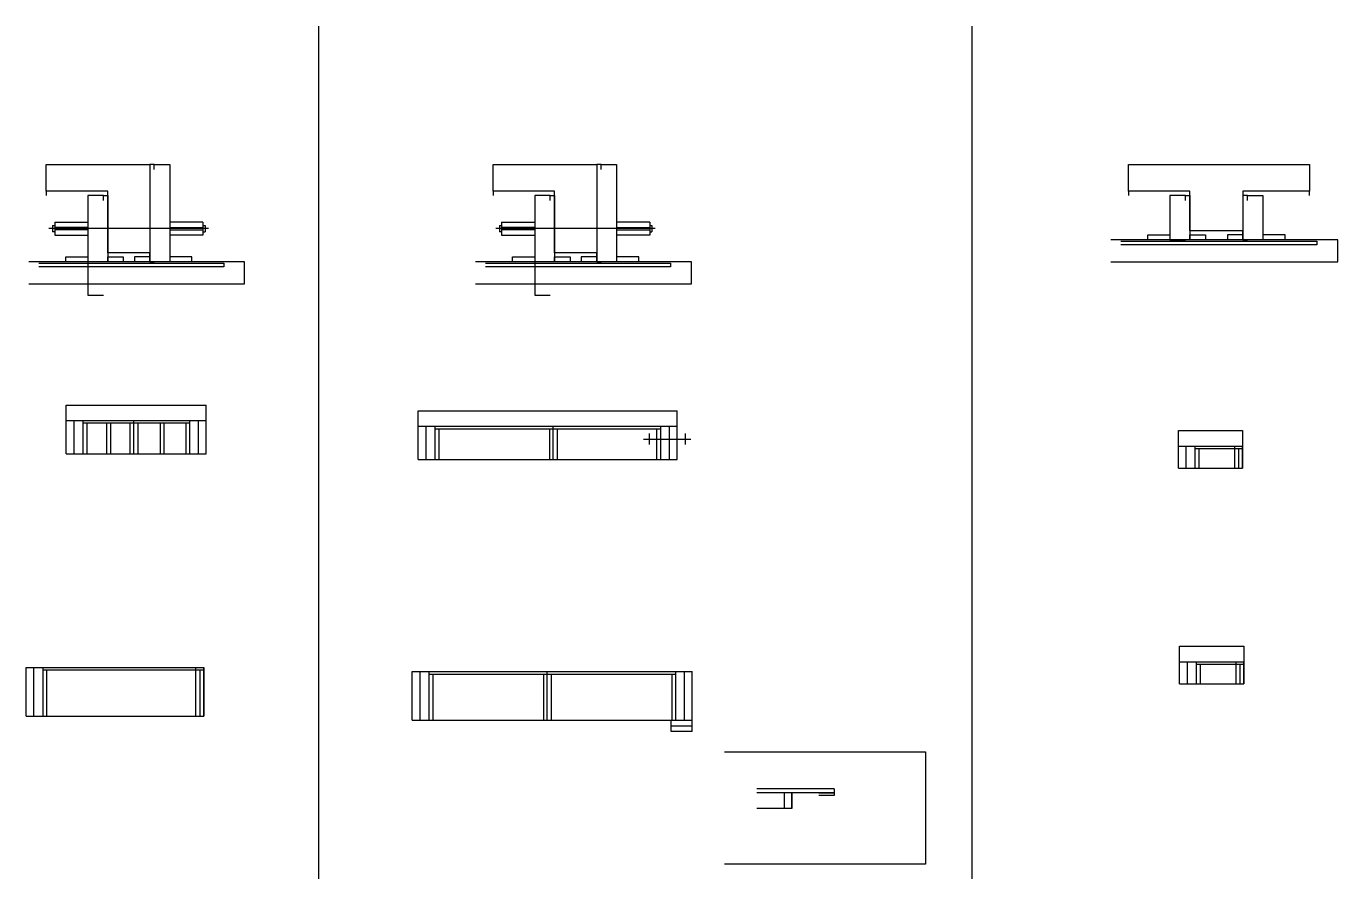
# Model space of a CAD drawing. Header units: metres. Extents: x 6640 to 7826, y 1707 to 2478.
import ezdxf

# ---------------------------------------------------------------- set-up
doc = ezdxf.new("R2010")
doc.units = ezdxf.units.M
for name, color, linetype in [('barrote', 7, 'Continuous'), ('CONCRETO', 7, 'Continuous'), ('COTA', 7, 'Continuous'), ('Cotas', 7, 'Continuous'), ('Madeira', 7, 'Continuous'), ('NOMENCLATURA', 7, 'Continuous'), ('Painéis', 7, 'Continuous'), ('SARR_2.2x7', 7, 'Continuous'), ('SARR_3.5x7', 7, 'Continuous'), ('SCO-___-LAJ', 7, 'Continuous'), ('TENSOR', 7, 'Continuous')]:
    doc.layers.add(name, color=color, linetype=linetype)

msp = doc.modelspace()

# ---------------------------------------------------------------- linework, layer by layer
at = {"color": 7, "lineweight": 25}
for p, q in [((6666, 2300.7), (6666, 2288.7)), ((6666, 2300.7), (6696, 2300.7)), ((6800, 2300.7), (6770, 2300.7)), ((6800, 2300.7), (6800, 2288.7)), ((7070, 2300.7), (7070, 2288.7)), ((7070, 2300.7), (7100, 2300.7)), ((7204, 2300.7), (7174, 2300.7)), ((7204, 2300.7), (7204, 2288.7)), ((6664, 2297.7), (6664, 2291.7)), ((6664, 2297.7), (6666, 2297.7)), ((6666, 2291.7), (6664, 2291.7)), ((6696, 2295.7), (6666, 2295.7)), ((6696, 2293.7), (6666, 2293.7)), ((6666, 2288.7), (6696, 2288.7)), ((6770, 2295.7), (6800, 2295.7)), ((6770, 2293.7), (6800, 2293.7)), ((6800, 2288.7), (6770, 2288.7)), ((6800, 2297.7), (6802, 2297.7)), ((6800, 2291.7), (6802, 2291.7)), ((6802, 2297.7), (6802, 2291.7)), ((7068, 2297.7), (7068, 2291.7)), ((7068, 2297.7), (7070, 2297.7)), ((7070, 2291.7), (7068, 2291.7)), ((7100, 2295.7), (7070, 2295.7)), ((7100, 2293.7), (7070, 2293.7)), ((7070, 2288.7), (7100, 2288.7)), ((7174, 2295.7), (7204, 2295.7)), ((7174, 2293.7), (7204, 2293.7)), ((7204, 2288.7), (7174, 2288.7)), ((7204, 2297.7), (7206, 2297.7)), ((7204, 2291.7), (7206, 2291.7)), ((7206, 2297.7), (7206, 2291.7))]:
    msp.add_line(p, q, dxfattribs=at)
at = {"layer": 'barrote', "color": 7, "lineweight": 25}
for points in [[(7620.8, 2264.7), (7826, 2264.7), (7826, 2284.7), (7620.8, 2284.7)], [(6642.6, 2244.7), (6837.7, 2244.7), (6837.7, 2264.7), (6642.6, 2264.7)], [(7046.5, 2244.7), (7241.7, 2244.7), (7241.7, 2264.7), (7046.5, 2264.7)]]:
    msp.add_lwpolyline(points, dxfattribs=at)
at = {"layer": 'CONCRETO', "color": 7, "lineweight": 25}
for points in [[(6658.4, 2328.7), (6658.4, 2352.7), (6752, 2352.7), (6752, 2324.7), (6752, 2324.7), (6752, 2272.7), (6714, 2272.7), (6714, 2328.7)], [(7062.4, 2328.7), (7062.4, 2352.7), (7156, 2352.7), (7156, 2324.7), (7156, 2324.7), (7156, 2272.7), (7118, 2272.7), (7118, 2328.7)], [(7636.7, 2328.7), (7636.7, 2352.7), (7800.3, 2352.7), (7800.3, 2328.7), (7740.3, 2328.7), (7740.3, 2292.7), (7692.3, 2292.7), (7692.3, 2328.7)]]:
    msp.add_lwpolyline(points, dxfattribs=at)
at = {"layer": 'COTA', "color": 7, "lineweight": 25}
for p, q in [((6904.6, 2477.7), (6904.6, 1706.9)), ((7495.3, 2477.7), (7495.3, 1706.9)), ((6676.5, 2121.2), (6676.5, 2135.2)), ((6676.5, 2135.2), (6803, 2135.2)), ((6803, 2121.2), (6803, 2135.2)), ((6994.7, 2116), (6994.7, 2130)), ((6994.7, 2130), (7228.7, 2130)), ((7228.7, 2116), (7228.7, 2130)), ((7681.9, 2098.1), (7681.9, 2112.1)), ((7681.9, 2112.1), (7739.9, 2112.1)), ((7739.9, 2112.1), (7739.9, 2098.1)), ((7683, 1903.1), (7683, 1917.1)), ((7683, 1917.1), (7741, 1917.1)), ((7741, 1917.1), (7741, 1903.1))]:
    msp.add_line(p, q, dxfattribs=at)
at = {"layer": 'Cotas', "color": 7, "lineweight": 25}
msp.add_lwpolyline([(7271.4, 1821.6), (7453.4, 1821.6), (7453.4, 1720.1), (7271.4, 1720.1)], dxfattribs=at)
at = {"layer": 'Madeira', "color": 7, "lineweight": 25}
for points in [[(6756, 2348.3), (6756, 2352.7), (6770, 2352.7), (6770, 2348.3)], [(6756, 2352.7), (6770, 2352.7), (6770, 2264.7), (6756, 2264.7)], [(7160, 2348.3), (7160, 2352.7), (7174, 2352.7), (7174, 2348.3)], [(7160, 2352.7), (7174, 2352.7), (7174, 2264.7), (7160, 2264.7)], [(6710, 2320.3), (6710, 2324.7), (6696, 2324.7), (6696, 2320.3)], [(6710, 2324.7), (6696, 2324.7), (6696, 2234.7), (6710, 2234.7)], [(7114, 2320.3), (7114, 2324.7), (7100, 2324.7), (7100, 2320.3)], [(7114, 2324.7), (7100, 2324.7), (7100, 2234.7), (7114, 2234.7)], [(7688.3, 2320.3), (7688.3, 2324.7), (7674.3, 2324.7), (7674.3, 2320.3)], [(7688.3, 2324.7), (7674.3, 2324.7), (7674.3, 2284.7), (7688.3, 2284.7)], [(7744.3, 2320.3), (7744.3, 2324.7), (7758.3, 2324.7), (7758.3, 2320.3)], [(7744.3, 2324.7), (7758.3, 2324.7), (7758.3, 2284.7), (7744.3, 2284.7)], [(7654.3, 2284.7), (7654.3, 2289.1), (7674.3, 2289.1), (7674.3, 2284.7)], [(7692.3, 2284.7), (7692.3, 2289.1), (7706.3, 2289.1), (7706.3, 2284.7)], [(7740.3, 2284.7), (7740.3, 2289.1), (7726.3, 2289.1), (7726.3, 2284.7)], [(7778.3, 2284.7), (7778.3, 2289.1), (7758.3, 2289.1), (7758.3, 2284.7)], [(6676, 2264.7), (6676, 2269.1), (6696, 2269.1), (6696, 2264.7)], [(6714, 2264.7), (6714, 2269.1), (6728, 2269.1), (6728, 2264.7)], [(6752, 2264.7), (6752, 2269.1), (6738, 2269.1), (6738, 2264.7)], [(6790, 2264.7), (6790, 2269.1), (6770, 2269.1), (6770, 2264.7)], [(7080, 2264.7), (7080, 2269.1), (7100, 2269.1), (7100, 2264.7)], [(7118, 2264.7), (7118, 2269.1), (7132, 2269.1), (7132, 2264.7)], [(7156, 2264.7), (7156, 2269.1), (7142, 2269.1), (7142, 2264.7)], [(7194, 2264.7), (7194, 2269.1), (7174, 2269.1), (7174, 2264.7)], [(7332.4, 1784.6), (7332.4, 1770.6), (7300.9, 1770.6)], [(7332.4, 1770.6), (7332.4, 1784.6), (7325.4, 1784.6), (7325.4, 1770.6)], [(7356.8, 1784.6), (7370.8, 1784.6), (7370.8, 1782.2), (7356.8, 1782.2)]]:
    msp.add_lwpolyline(points, dxfattribs=at)
at = {"layer": 'NOMENCLATURA', "color": 7, "lineweight": 25}
for p, q in [((7198.3, 2104.5), (7241.1, 2104.5)), ((7203.3, 2109.5), (7203.3, 2099.5)), ((7236.1, 2109.5), (7236.1, 2099.5))]:
    msp.add_line(p, q, dxfattribs=at)
at = {"layer": 'Painéis', "color": 7, "lineweight": 25}
for p, q in [((6676.5, 2121.2), (6803, 2121.2)), ((6676.5, 2091.2), (6676.5, 2121.2)), ((6737.5, 2091.2), (6737.5, 2121.2)), ((6803, 2091.2), (6803, 2121.2)), ((6994.7, 2116), (7228.7, 2116)), ((6994.7, 2086), (6994.7, 2116)), ((7116.7, 2086), (7116.7, 2116)), ((7228.7, 2086), (7228.7, 2116)), ((6676.5, 2091.2), (6803, 2091.2)), ((7681.9, 2098.1), (7739.9, 2098.1)), ((7681.9, 2078.1), (7681.9, 2098.1)), ((7739.9, 2078.1), (7739.9, 2098.1)), ((6994.7, 2086), (7228.7, 2086)), ((7681.9, 2078.1), (7739.9, 2078.1)), ((6640.2, 1897.9), (6800.7, 1897.9)), ((6640.2, 1853.9), (6640.2, 1897.9)), ((6800.7, 1853.9), (6800.7, 1897.9)), ((7683, 1903.1), (7741, 1903.1)), ((7683, 1883.1), (7683, 1903.1)), ((7741, 1883.1), (7741, 1903.1)), ((6989.3, 1894.2), (7242.3, 1894.2)), ((6989.3, 1850.2), (6989.3, 1894.2)), ((7111.3, 1850.2), (7111.3, 1894.2)), ((7242.3, 1840.2), (7242.3, 1894.2)), ((7683, 1883.1), (7741, 1883.1)), ((6640.2, 1853.9), (6800.7, 1853.9)), ((6989.3, 1850.2), (7223.3, 1850.2)), ((7223.3, 1840.2), (7223.3, 1850.2)), ((7242.3, 1840.2), (7223.3, 1840.2)), ((7370.8, 1788.2), (7300.9, 1788.2)), ((7370.8, 1784.6), (7300.9, 1784.6)), ((7370.8, 1788.2), (7370.8, 1782.2))]:
    msp.add_line(p, q, dxfattribs=at)
for points in [[(6756, 2352.7), (6752, 2352.7), (6752, 2264.7), (6756, 2264.7)], [(7160, 2352.7), (7156, 2352.7), (7156, 2264.7), (7160, 2264.7)], [(6714, 2324.7), (6714, 2328.7), (6658.4, 2328.7), (6658.4, 2324.7)], [(6710, 2324.7), (6714, 2324.7), (6714, 2264.7), (6710, 2264.7)], [(7118, 2324.7), (7118, 2328.7), (7062.4, 2328.7), (7062.4, 2324.7)], [(7114, 2324.7), (7118, 2324.7), (7118, 2264.7), (7114, 2264.7)], [(7692.3, 2324.7), (7692.3, 2328.7), (7636.7, 2328.7), (7636.7, 2324.7)], [(7688.3, 2324.7), (7692.3, 2324.7), (7692.3, 2284.7), (7688.3, 2284.7)], [(7800.3, 2324.7), (7800.3, 2328.7), (7740.3, 2328.7), (7740.3, 2324.7)], [(7744.3, 2324.7), (7740.3, 2324.7), (7740.3, 2284.7), (7744.3, 2284.7)], [(7740.3, 2289.1), (7740.3, 2292.7), (7692.3, 2292.7), (7692.3, 2289.1)], [(6752, 2269.1), (6752, 2272.7), (6714, 2272.7), (6714, 2269.1)], [(7156, 2269.1), (7156, 2272.7), (7118, 2272.7), (7118, 2269.1)]]:
    msp.add_lwpolyline(points, dxfattribs=at)
at = {"layer": 'SARR_2.2x7', "color": 7, "lineweight": 25}
for p, q in [((6683.5, 2091.2), (6683.5, 2121.2)), ((6691.5, 2119), (6737.5, 2119)), ((6737.5, 2119), (6788, 2119)), ((6796, 2091.2), (6796, 2121.2)), ((7001.7, 2086), (7001.7, 2116)), ((7009.7, 2113.8), (7116.7, 2113.8)), ((7116.7, 2113.8), (7213.7, 2113.8)), ((7221.7, 2086), (7221.7, 2116)), ((7688.9, 2078.1), (7688.9, 2098.1)), ((7696.9, 2095.9), (7739.9, 2095.9)), ((7732.9, 2078.1), (7732.9, 2098.1)), ((6647.2, 1853.9), (6647.2, 1897.9)), ((6793.7, 1853.9), (6793.7, 1897.9)), ((7690, 1883.1), (7690, 1903.1)), ((7698, 1900.9), (7741, 1900.9)), ((7734, 1883.1), (7734, 1903.1)), ((6655.2, 1895.7), (6800.7, 1895.7)), ((6996.3, 1850.2), (6996.3, 1894.2)), ((7004.3, 1892), (7111.3, 1892)), ((7111.3, 1892), (7227.3, 1892)), ((7235.3, 1850.2), (7235.3, 1894.2)), ((7223.3, 1850.2), (7242.3, 1850.2)), ((7223.3, 1845.2), (7242.3, 1845.2))]:
    msp.add_line(p, q, dxfattribs=at)
at = {"layer": 'SARR_3.5x7', "color": 7, "lineweight": 25}
for p, q in [((6691.5, 2121.2), (6691.5, 2091.2)), ((6695, 2119), (6695, 2091.2)), ((6712.9, 2119), (6712.9, 2091.2)), ((6716.4, 2119), (6716.4, 2091.2)), ((6734, 2119), (6734, 2091.2)), ((6741, 2119), (6741, 2091.2)), ((6761.2, 2119), (6761.2, 2091.2)), ((6764.7, 2119), (6764.7, 2091.2)), ((6784.5, 2119), (6784.5, 2091.2)), ((6788, 2121.2), (6788, 2091.2)), ((7009.7, 2116), (7009.7, 2086)), ((7013.2, 2113.8), (7013.2, 2086)), ((7113.2, 2113.8), (7113.2, 2086)), ((7120.2, 2113.8), (7120.2, 2086)), ((7210.2, 2113.8), (7210.2, 2086)), ((7213.7, 2116), (7213.7, 2086)), ((7696.9, 2098.1), (7696.9, 2078.1)), ((7700.4, 2095.9), (7700.4, 2078.1)), ((7736.4, 2095.9), (7736.4, 2078.1)), ((7739.9, 2098.1), (7739.9, 2078.1)), ((6655.2, 1897.9), (6655.2, 1853.9)), ((6800.7, 1897.9), (6800.7, 1853.9)), ((7698, 1903.1), (7698, 1883.1)), ((7701.5, 1900.9), (7701.5, 1883.1)), ((7737.5, 1900.9), (7737.5, 1883.1)), ((7741, 1903.1), (7741, 1883.1)), ((6658.7, 1895.7), (6658.7, 1853.9)), ((6797.2, 1895.7), (6797.2, 1853.9)), ((7004.3, 1894.2), (7004.3, 1850.2)), ((7007.8, 1892), (7007.8, 1850.2)), ((7107.8, 1892), (7107.8, 1850.2)), ((7114.8, 1892), (7114.8, 1850.2)), ((7223.8, 1892), (7223.8, 1850.2)), ((7227.3, 1894.2), (7227.3, 1850.2))]:
    msp.add_line(p, q, dxfattribs=at)
at = {"layer": 'SCO-___-LAJ', "color": 7, "lineweight": 25}
for points in [[(7629.8, 2283.4), (7807.1, 2283.4), (7807.1, 2280.2), (7629.8, 2280.2)], [(6651.6, 2263.4), (6818.9, 2263.4), (6818.9, 2260.2), (6651.6, 2260.2)], [(7055.5, 2263.4), (7222.8, 2263.4), (7222.8, 2260.2), (7055.5, 2260.2)]]:
    msp.add_lwpolyline(points, dxfattribs=at)
at = {"layer": 'TENSOR', "color": 7, "lineweight": 25}
for p, q in [((6805, 2294.7), (6660.7, 2294.7)), ((7209, 2294.7), (7064.7, 2294.7))]:
    msp.add_line(p, q, dxfattribs=at)

doc.saveas('drawing.dxf')
